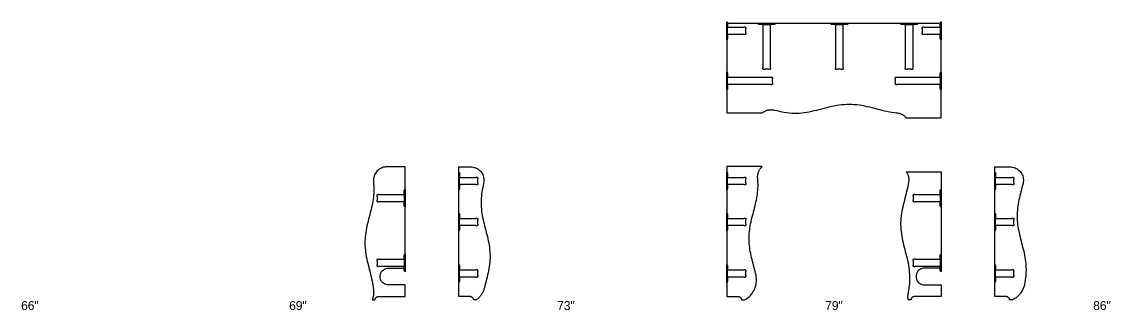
# Model space of a CAD drawing. Header units: inches. Extents: x 0 to 986, y -3 to 61.
# Drawn here: x 742.2 to 985.8, y -3 to 61.4 of the extents above; entities that cross this region are included whole.
import ezdxf
from ezdxf.enums import TextEntityAlignment as Align

# ---------------------------------------------------------------- set-up
doc = ezdxf.new("R2010")
doc.units = ezdxf.units.IN

msp = doc.modelspace()

# ---------------------------------------------------------------- linework, layer by layer
at = {"layer": 'BRACKET_CUT_LINE', "color": 4}
for p, q in [((900.2, 58.6), (900.2, 60.2)), ((908.15, 60.8), (909.75, 60.8)), ((924.4, 60.8), (926, 60.8)), ((940.02, 60.8), (941.62, 60.8)), ((947.8, 60.2), (947.8, 58.6)), ((900.2, 47.4), (900.2, 49)), ((947.8, 49), (947.8, 47.4)), ((840.2, 25.02), (840.2, 26.62)), ((900.2, 25.02), (900.2, 26.62)), ((960.2, 25.02), (960.2, 26.62)), ((827.8, 22.8), (827.8, 21.2)), ((947.8, 22.8), (947.8, 21.2)), ((840.2, 15.88), (840.2, 17.48)), ((900.2, 15.88), (900.2, 17.48)), ((960.2, 15.88), (960.2, 17.48)), ((827.8, 8.35), (827.8, 6.75)), ((947.8, 8.35), (947.8, 6.75)), ((840.2, 4.38), (840.2, 5.97)), ((900.2, 4.38), (900.2, 5.97)), ((960.2, 4.38), (960.2, 5.97))]:
    msp.add_line(p, q, dxfattribs=at)
at = {"layer": 'BRACKET_OUTLINE', "color": 6}
for points in [[(900, 61.4), (900.04, 61.36), (900.08, 61.32), (900.12, 61.27), (900.15, 61.22), (900.17, 61.17), (900.19, 61.11), (900.2, 61.06), (900.2, 61), (900.2, 60.2), (903.85, 60.2), (903.86, 60.22), (903.88, 60.23), (903.91, 60.24), (903.93, 60.25), (903.95, 60.26), (903.97, 60.27), (904, 60.27), (904.02, 60.27), (904.05, 60.27), (904.07, 60.27), (904.1, 60.26), (904.12, 60.25), (904.14, 60.24), (904.16, 60.23), (904.18, 60.22), (904.2, 60.2), (904.22, 60.18), (904.23, 60.16), (904.24, 60.14), (904.25, 60.12), (904.26, 60.1), (904.27, 60.07), (904.27, 60.05), (904.27, 60.02), (904.27, 60), (904.27, 59.97), (904.26, 59.95), (904.25, 59.93), (904.24, 59.91), (904.23, 59.88), (904.22, 59.86), (904.2, 59.85), (904.2, 58.95), (904.22, 58.94), (904.23, 58.92), (904.24, 58.89), (904.25, 58.87), (904.26, 58.85), (904.27, 58.83), (904.27, 58.8), (904.27, 58.78), (904.27, 58.75), (904.27, 58.73), (904.26, 58.7), (904.25, 58.68), (904.24, 58.66), (904.23, 58.64), (904.22, 58.62), (904.2, 58.6), (904.18, 58.58), (904.16, 58.57), (904.14, 58.56), (904.12, 58.55), (904.1, 58.54), (904.07, 58.53), (904.05, 58.53), (904.02, 58.53), (904, 58.53), (903.97, 58.53), (903.95, 58.54), (903.93, 58.55), (903.91, 58.56), (903.88, 58.57), (903.86, 58.58), (903.85, 58.6), (900.2, 58.6), (900.2, 57.8), (900.2, 57.74), (900.19, 57.69), (900.17, 57.63), (900.15, 57.58), (900.12, 57.53), (900.08, 57.48), (900.04, 57.44), (900, 57.4), (900, 61.4)], [(910.95, 61), (910.91, 60.96), (910.87, 60.92), (910.82, 60.88), (910.77, 60.85), (910.72, 60.83), (910.66, 60.81), (910.61, 60.8), (910.55, 60.8), (909.75, 60.8), (909.75, 51.15), (909.77, 51.14), (909.78, 51.12), (909.79, 51.09), (909.8, 51.07), (909.81, 51.05), (909.82, 51.03), (909.82, 51), (909.82, 50.98), (909.82, 50.95), (909.82, 50.93), (909.81, 50.9), (909.8, 50.88), (909.79, 50.86), (909.78, 50.84), (909.77, 50.82), (909.75, 50.8), (909.73, 50.78), (909.71, 50.77), (909.69, 50.76), (909.67, 50.75), (909.65, 50.74), (909.62, 50.73), (909.6, 50.73), (909.57, 50.73), (909.55, 50.73), (909.52, 50.73), (909.5, 50.74), (909.48, 50.75), (909.46, 50.76), (909.43, 50.77), (909.41, 50.78), (909.4, 50.8), (908.5, 50.8), (908.49, 50.78), (908.47, 50.77), (908.44, 50.76), (908.42, 50.75), (908.4, 50.74), (908.38, 50.73), (908.35, 50.73), (908.33, 50.73), (908.3, 50.73), (908.28, 50.73), (908.25, 50.74), (908.23, 50.75), (908.21, 50.76), (908.19, 50.77), (908.17, 50.78), (908.15, 50.8), (908.13, 50.82), (908.12, 50.84), (908.11, 50.86), (908.1, 50.88), (908.09, 50.9), (908.08, 50.93), (908.08, 50.95), (908.08, 50.98), (908.08, 51), (908.08, 51.03), (908.09, 51.05), (908.1, 51.07), (908.11, 51.09), (908.12, 51.12), (908.13, 51.14), (908.15, 51.15), (908.15, 60.8), (907.35, 60.8), (907.29, 60.8), (907.24, 60.81), (907.18, 60.83), (907.13, 60.85), (907.08, 60.88), (907.03, 60.92), (906.99, 60.96), (906.95, 61), (910.95, 61)], [(927.2, 61), (927.16, 60.96), (927.12, 60.92), (927.07, 60.88), (927.02, 60.85), (926.97, 60.83), (926.91, 60.81), (926.86, 60.8), (926.8, 60.8), (926, 60.8), (926, 51.15), (926.02, 51.14), (926.03, 51.12), (926.04, 51.09), (926.05, 51.07), (926.06, 51.05), (926.07, 51.03), (926.07, 51), (926.07, 50.98), (926.07, 50.95), (926.07, 50.93), (926.06, 50.9), (926.05, 50.88), (926.04, 50.86), (926.03, 50.84), (926.02, 50.82), (926, 50.8), (925.98, 50.78), (925.96, 50.77), (925.94, 50.76), (925.92, 50.75), (925.9, 50.74), (925.87, 50.73), (925.85, 50.73), (925.82, 50.73), (925.8, 50.73), (925.77, 50.73), (925.75, 50.74), (925.73, 50.75), (925.71, 50.76), (925.68, 50.77), (925.66, 50.78), (925.65, 50.8), (924.75, 50.8), (924.74, 50.78), (924.72, 50.77), (924.69, 50.76), (924.67, 50.75), (924.65, 50.74), (924.63, 50.73), (924.6, 50.73), (924.58, 50.73), (924.55, 50.73), (924.53, 50.73), (924.5, 50.74), (924.48, 50.75), (924.46, 50.76), (924.44, 50.77), (924.42, 50.78), (924.4, 50.8), (924.38, 50.82), (924.37, 50.84), (924.36, 50.86), (924.35, 50.88), (924.34, 50.9), (924.33, 50.93), (924.33, 50.95), (924.33, 50.98), (924.33, 51), (924.33, 51.03), (924.34, 51.05), (924.35, 51.07), (924.36, 51.09), (924.37, 51.12), (924.38, 51.14), (924.4, 51.15), (924.4, 60.8), (923.6, 60.8), (923.54, 60.8), (923.49, 60.81), (923.43, 60.83), (923.38, 60.85), (923.33, 60.88), (923.28, 60.92), (923.24, 60.96), (923.2, 61), (927.2, 61)], [(942.83, 61), (942.79, 60.96), (942.75, 60.92), (942.7, 60.88), (942.65, 60.85), (942.6, 60.83), (942.54, 60.81), (942.48, 60.8), (942.42, 60.8), (941.62, 60.8), (941.62, 51.15), (941.64, 51.14), (941.66, 51.12), (941.67, 51.09), (941.68, 51.07), (941.69, 51.05), (941.69, 51.03), (941.7, 51), (941.7, 50.98), (941.7, 50.95), (941.69, 50.93), (941.69, 50.9), (941.68, 50.88), (941.67, 50.86), (941.66, 50.84), (941.64, 50.82), (941.62, 50.8), (941.61, 50.78), (941.59, 50.77), (941.57, 50.76), (941.54, 50.75), (941.52, 50.74), (941.5, 50.73), (941.47, 50.73), (941.45, 50.73), (941.42, 50.73), (941.4, 50.73), (941.38, 50.74), (941.35, 50.75), (941.33, 50.76), (941.31, 50.77), (941.29, 50.78), (941.27, 50.8), (940.38, 50.8), (940.36, 50.78), (940.34, 50.77), (940.32, 50.76), (940.3, 50.75), (940.27, 50.74), (940.25, 50.73), (940.23, 50.73), (940.2, 50.73), (940.18, 50.73), (940.15, 50.73), (940.13, 50.74), (940.11, 50.75), (940.08, 50.76), (940.06, 50.77), (940.04, 50.78), (940.02, 50.8), (940.01, 50.82), (939.99, 50.84), (939.98, 50.86), (939.97, 50.88), (939.96, 50.9), (939.96, 50.93), (939.95, 50.95), (939.95, 50.98), (939.95, 51), (939.96, 51.03), (939.96, 51.05), (939.97, 51.07), (939.98, 51.09), (939.99, 51.12), (940.01, 51.14), (940.02, 51.15), (940.02, 60.8), (939.23, 60.8), (939.17, 60.8), (939.11, 60.81), (939.05, 60.83), (939, 60.85), (938.95, 60.88), (938.9, 60.92), (938.86, 60.96), (938.83, 61), (942.83, 61)], [(948, 57.4), (947.96, 57.44), (947.92, 57.48), (947.88, 57.53), (947.85, 57.58), (947.83, 57.63), (947.81, 57.69), (947.8, 57.74), (947.8, 57.8), (947.8, 58.6), (944.15, 58.6), (944.14, 58.58), (944.12, 58.57), (944.09, 58.56), (944.07, 58.55), (944.05, 58.54), (944.03, 58.53), (944, 58.53), (943.98, 58.53), (943.95, 58.53), (943.93, 58.53), (943.9, 58.54), (943.88, 58.55), (943.86, 58.56), (943.84, 58.57), (943.82, 58.58), (943.8, 58.6), (943.78, 58.62), (943.77, 58.64), (943.76, 58.66), (943.75, 58.68), (943.74, 58.7), (943.73, 58.73), (943.73, 58.75), (943.73, 58.78), (943.73, 58.8), (943.73, 58.83), (943.74, 58.85), (943.75, 58.87), (943.76, 58.89), (943.77, 58.92), (943.78, 58.94), (943.8, 58.95), (943.8, 59.85), (943.78, 59.86), (943.77, 59.88), (943.76, 59.91), (943.75, 59.93), (943.74, 59.95), (943.73, 59.97), (943.73, 60), (943.73, 60.02), (943.73, 60.05), (943.73, 60.07), (943.74, 60.1), (943.75, 60.12), (943.76, 60.14), (943.77, 60.16), (943.78, 60.18), (943.8, 60.2), (943.82, 60.22), (943.84, 60.23), (943.86, 60.24), (943.88, 60.25), (943.9, 60.26), (943.93, 60.27), (943.95, 60.27), (943.98, 60.27), (944, 60.27), (944.03, 60.27), (944.05, 60.26), (944.07, 60.25), (944.09, 60.24), (944.12, 60.23), (944.14, 60.22), (944.15, 60.2), (947.8, 60.2), (947.8, 61), (947.8, 61.06), (947.81, 61.11), (947.83, 61.17), (947.85, 61.22), (947.88, 61.27), (947.92, 61.32), (947.96, 61.36), (948, 61.4), (948, 57.4)], [(900, 50.2), (900.04, 50.16), (900.08, 50.12), (900.12, 50.07), (900.15, 50.02), (900.17, 49.97), (900.19, 49.91), (900.2, 49.86), (900.2, 49.8), (900.2, 49), (909.85, 49), (909.86, 49.02), (909.88, 49.03), (909.91, 49.04), (909.93, 49.05), (909.95, 49.06), (909.97, 49.07), (910, 49.07), (910.02, 49.07), (910.05, 49.07), (910.07, 49.07), (910.1, 49.06), (910.12, 49.05), (910.14, 49.04), (910.16, 49.03), (910.18, 49.02), (910.2, 49), (910.22, 48.98), (910.23, 48.96), (910.24, 48.94), (910.25, 48.92), (910.26, 48.9), (910.27, 48.87), (910.27, 48.85), (910.27, 48.82), (910.27, 48.8), (910.27, 48.77), (910.26, 48.75), (910.25, 48.73), (910.24, 48.71), (910.23, 48.68), (910.22, 48.66), (910.2, 48.65), (910.2, 47.75), (910.22, 47.74), (910.23, 47.72), (910.24, 47.69), (910.25, 47.67), (910.26, 47.65), (910.27, 47.63), (910.27, 47.6), (910.27, 47.58), (910.27, 47.55), (910.27, 47.53), (910.26, 47.5), (910.25, 47.48), (910.24, 47.46), (910.23, 47.44), (910.22, 47.42), (910.2, 47.4), (910.18, 47.38), (910.16, 47.37), (910.14, 47.36), (910.12, 47.35), (910.1, 47.34), (910.07, 47.33), (910.05, 47.33), (910.02, 47.33), (910, 47.33), (909.97, 47.33), (909.95, 47.34), (909.93, 47.35), (909.91, 47.36), (909.88, 47.37), (909.86, 47.38), (909.85, 47.4), (900.2, 47.4), (900.2, 46.6), (900.2, 46.54), (900.19, 46.49), (900.17, 46.43), (900.15, 46.38), (900.12, 46.33), (900.08, 46.28), (900.04, 46.24), (900, 46.2), (900, 50.2)], [(948, 46.2), (947.96, 46.24), (947.92, 46.28), (947.88, 46.33), (947.85, 46.38), (947.83, 46.43), (947.81, 46.49), (947.8, 46.54), (947.8, 46.6), (947.8, 47.4), (938.15, 47.4), (938.14, 47.38), (938.12, 47.37), (938.09, 47.36), (938.07, 47.35), (938.05, 47.34), (938.03, 47.33), (938, 47.33), (937.98, 47.33), (937.95, 47.33), (937.93, 47.33), (937.9, 47.34), (937.88, 47.35), (937.86, 47.36), (937.84, 47.37), (937.82, 47.38), (937.8, 47.4), (937.78, 47.42), (937.77, 47.44), (937.76, 47.46), (937.75, 47.48), (937.74, 47.5), (937.73, 47.53), (937.73, 47.55), (937.73, 47.58), (937.73, 47.6), (937.73, 47.63), (937.74, 47.65), (937.75, 47.67), (937.76, 47.69), (937.77, 47.72), (937.78, 47.74), (937.8, 47.75), (937.8, 48.65), (937.78, 48.66), (937.77, 48.68), (937.76, 48.71), (937.75, 48.73), (937.74, 48.75), (937.73, 48.77), (937.73, 48.8), (937.73, 48.82), (937.73, 48.85), (937.73, 48.87), (937.74, 48.9), (937.75, 48.92), (937.76, 48.94), (937.77, 48.96), (937.78, 48.98), (937.8, 49), (937.82, 49.02), (937.84, 49.03), (937.86, 49.04), (937.88, 49.05), (937.9, 49.06), (937.93, 49.07), (937.95, 49.07), (937.98, 49.07), (938, 49.07), (938.03, 49.07), (938.05, 49.06), (938.07, 49.05), (938.09, 49.04), (938.12, 49.03), (938.14, 49.02), (938.15, 49), (947.8, 49), (947.8, 49.8), (947.8, 49.86), (947.81, 49.91), (947.83, 49.97), (947.85, 50.02), (947.88, 50.07), (947.92, 50.12), (947.96, 50.16), (948, 50.2), (948, 46.2)], [(840, 27.82), (840.04, 27.79), (840.08, 27.75), (840.12, 27.7), (840.15, 27.65), (840.17, 27.6), (840.19, 27.54), (840.2, 27.48), (840.2, 27.43), (840.2, 26.62), (843.85, 26.62), (843.86, 26.64), (843.88, 26.66), (843.91, 26.67), (843.93, 26.68), (843.95, 26.69), (843.97, 26.69), (844, 26.7), (844.02, 26.7), (844.05, 26.7), (844.07, 26.69), (844.1, 26.69), (844.12, 26.68), (844.14, 26.67), (844.16, 26.66), (844.18, 26.64), (844.2, 26.62), (844.22, 26.61), (844.23, 26.59), (844.24, 26.57), (844.25, 26.54), (844.26, 26.52), (844.27, 26.5), (844.27, 26.47), (844.27, 26.45), (844.27, 26.42), (844.27, 26.4), (844.26, 26.38), (844.25, 26.35), (844.24, 26.33), (844.23, 26.31), (844.22, 26.29), (844.2, 26.27), (844.2, 25.38), (844.22, 25.36), (844.23, 25.34), (844.24, 25.32), (844.25, 25.3), (844.26, 25.27), (844.27, 25.25), (844.27, 25.23), (844.27, 25.2), (844.27, 25.18), (844.27, 25.15), (844.26, 25.13), (844.25, 25.11), (844.24, 25.08), (844.23, 25.06), (844.22, 25.04), (844.2, 25.02), (844.18, 25.01), (844.16, 24.99), (844.14, 24.98), (844.12, 24.97), (844.1, 24.96), (844.07, 24.96), (844.05, 24.95), (844.02, 24.95), (844, 24.95), (843.97, 24.96), (843.95, 24.96), (843.93, 24.97), (843.91, 24.98), (843.88, 24.99), (843.86, 25.01), (843.85, 25.02), (840.2, 25.02), (840.2, 24.22), (840.2, 24.17), (840.19, 24.11), (840.17, 24.05), (840.15, 24), (840.12, 23.95), (840.08, 23.9), (840.04, 23.86), (840, 23.82), (840, 27.82)], [(900, 27.82), (900.04, 27.79), (900.08, 27.75), (900.12, 27.7), (900.15, 27.65), (900.17, 27.6), (900.19, 27.54), (900.2, 27.48), (900.2, 27.43), (900.2, 26.62), (903.85, 26.62), (903.86, 26.64), (903.88, 26.66), (903.91, 26.67), (903.93, 26.68), (903.95, 26.69), (903.97, 26.69), (904, 26.7), (904.02, 26.7), (904.05, 26.7), (904.07, 26.69), (904.1, 26.69), (904.12, 26.68), (904.14, 26.67), (904.16, 26.66), (904.18, 26.64), (904.2, 26.62), (904.22, 26.61), (904.23, 26.59), (904.24, 26.57), (904.25, 26.54), (904.26, 26.52), (904.27, 26.5), (904.27, 26.47), (904.27, 26.45), (904.27, 26.42), (904.27, 26.4), (904.26, 26.38), (904.25, 26.35), (904.24, 26.33), (904.23, 26.31), (904.22, 26.29), (904.2, 26.27), (904.2, 25.38), (904.22, 25.36), (904.23, 25.34), (904.24, 25.32), (904.25, 25.3), (904.26, 25.27), (904.27, 25.25), (904.27, 25.23), (904.27, 25.2), (904.27, 25.18), (904.27, 25.15), (904.26, 25.13), (904.25, 25.11), (904.24, 25.08), (904.23, 25.06), (904.22, 25.04), (904.2, 25.02), (904.18, 25.01), (904.16, 24.99), (904.14, 24.98), (904.12, 24.97), (904.1, 24.96), (904.07, 24.96), (904.05, 24.95), (904.02, 24.95), (904, 24.95), (903.97, 24.96), (903.95, 24.96), (903.93, 24.97), (903.91, 24.98), (903.88, 24.99), (903.86, 25.01), (903.85, 25.02), (900.2, 25.02), (900.2, 24.22), (900.2, 24.17), (900.19, 24.11), (900.17, 24.05), (900.15, 24), (900.12, 23.95), (900.08, 23.9), (900.04, 23.86), (900, 23.82), (900, 27.82)], [(960, 27.82), (960.04, 27.79), (960.08, 27.75), (960.12, 27.7), (960.15, 27.65), (960.17, 27.6), (960.19, 27.54), (960.2, 27.48), (960.2, 27.43), (960.2, 26.62), (963.85, 26.62), (963.86, 26.64), (963.88, 26.66), (963.91, 26.67), (963.93, 26.68), (963.95, 26.69), (963.97, 26.69), (964, 26.7), (964.02, 26.7), (964.05, 26.7), (964.07, 26.69), (964.1, 26.69), (964.12, 26.68), (964.14, 26.67), (964.16, 26.66), (964.18, 26.64), (964.2, 26.62), (964.22, 26.61), (964.23, 26.59), (964.24, 26.57), (964.25, 26.54), (964.26, 26.52), (964.27, 26.5), (964.27, 26.47), (964.27, 26.45), (964.27, 26.42), (964.27, 26.4), (964.26, 26.38), (964.25, 26.35), (964.24, 26.33), (964.23, 26.31), (964.22, 26.29), (964.2, 26.27), (964.2, 25.38), (964.22, 25.36), (964.23, 25.34), (964.24, 25.32), (964.25, 25.3), (964.26, 25.27), (964.27, 25.25), (964.27, 25.23), (964.27, 25.2), (964.27, 25.18), (964.27, 25.15), (964.26, 25.13), (964.25, 25.11), (964.24, 25.08), (964.23, 25.06), (964.22, 25.04), (964.2, 25.02), (964.18, 25.01), (964.16, 24.99), (964.14, 24.98), (964.12, 24.97), (964.1, 24.96), (964.07, 24.96), (964.05, 24.95), (964.02, 24.95), (964, 24.95), (963.97, 24.96), (963.95, 24.96), (963.93, 24.97), (963.91, 24.98), (963.88, 24.99), (963.86, 25.01), (963.85, 25.02), (960.2, 25.02), (960.2, 24.22), (960.2, 24.17), (960.19, 24.11), (960.17, 24.05), (960.15, 24), (960.12, 23.95), (960.08, 23.9), (960.04, 23.86), (960, 23.82), (960, 27.82)], [(828, 20), (827.96, 20.04), (827.92, 20.08), (827.88, 20.13), (827.85, 20.18), (827.83, 20.23), (827.81, 20.29), (827.8, 20.34), (827.8, 20.4), (827.8, 21.2), (822.15, 21.2), (822.14, 21.18), (822.12, 21.17), (822.09, 21.16), (822.07, 21.15), (822.05, 21.14), (822.03, 21.13), (822, 21.13), (821.98, 21.13), (821.95, 21.13), (821.93, 21.13), (821.9, 21.14), (821.88, 21.15), (821.86, 21.16), (821.84, 21.17), (821.82, 21.18), (821.8, 21.2), (821.78, 21.22), (821.77, 21.24), (821.76, 21.26), (821.75, 21.28), (821.74, 21.3), (821.73, 21.33), (821.73, 21.35), (821.73, 21.38), (821.73, 21.4), (821.73, 21.43), (821.74, 21.45), (821.75, 21.47), (821.76, 21.49), (821.77, 21.52), (821.78, 21.54), (821.8, 21.55), (821.8, 22.45), (821.78, 22.46), (821.77, 22.48), (821.76, 22.51), (821.75, 22.53), (821.74, 22.55), (821.73, 22.57), (821.73, 22.6), (821.73, 22.62), (821.73, 22.65), (821.73, 22.67), (821.74, 22.7), (821.75, 22.72), (821.76, 22.74), (821.77, 22.76), (821.78, 22.78), (821.8, 22.8), (821.82, 22.82), (821.84, 22.83), (821.86, 22.84), (821.88, 22.85), (821.9, 22.86), (821.93, 22.87), (821.95, 22.87), (821.98, 22.87), (822, 22.87), (822.03, 22.87), (822.05, 22.86), (822.07, 22.85), (822.09, 22.84), (822.12, 22.83), (822.14, 22.82), (822.15, 22.8), (827.8, 22.8), (827.8, 23.6), (827.8, 23.66), (827.81, 23.71), (827.83, 23.77), (827.85, 23.82), (827.88, 23.87), (827.92, 23.92), (827.96, 23.96), (828, 24), (828, 20)], [(948, 20), (947.96, 20.04), (947.92, 20.08), (947.88, 20.13), (947.85, 20.18), (947.83, 20.23), (947.81, 20.29), (947.8, 20.34), (947.8, 20.4), (947.8, 21.2), (942.15, 21.2), (942.14, 21.18), (942.12, 21.17), (942.09, 21.16), (942.07, 21.15), (942.05, 21.14), (942.03, 21.13), (942, 21.13), (941.98, 21.13), (941.95, 21.13), (941.93, 21.13), (941.9, 21.14), (941.88, 21.15), (941.86, 21.16), (941.84, 21.17), (941.82, 21.18), (941.8, 21.2), (941.78, 21.22), (941.77, 21.24), (941.76, 21.26), (941.75, 21.28), (941.74, 21.3), (941.73, 21.33), (941.73, 21.35), (941.73, 21.38), (941.73, 21.4), (941.73, 21.43), (941.74, 21.45), (941.75, 21.47), (941.76, 21.49), (941.77, 21.52), (941.78, 21.54), (941.8, 21.55), (941.8, 22.45), (941.78, 22.46), (941.77, 22.48), (941.76, 22.51), (941.75, 22.53), (941.74, 22.55), (941.73, 22.57), (941.73, 22.6), (941.73, 22.62), (941.73, 22.65), (941.73, 22.67), (941.74, 22.7), (941.75, 22.72), (941.76, 22.74), (941.77, 22.76), (941.78, 22.78), (941.8, 22.8), (941.82, 22.82), (941.84, 22.83), (941.86, 22.84), (941.88, 22.85), (941.9, 22.86), (941.93, 22.87), (941.95, 22.87), (941.98, 22.87), (942, 22.87), (942.03, 22.87), (942.05, 22.86), (942.07, 22.85), (942.09, 22.84), (942.12, 22.83), (942.14, 22.82), (942.15, 22.8), (947.8, 22.8), (947.8, 23.6), (947.8, 23.66), (947.81, 23.71), (947.83, 23.77), (947.85, 23.82), (947.88, 23.87), (947.92, 23.92), (947.96, 23.96), (948, 24), (948, 20)], [(840, 18.68), (840.04, 18.64), (840.08, 18.6), (840.12, 18.55), (840.15, 18.5), (840.17, 18.45), (840.19, 18.39), (840.2, 18.33), (840.2, 18.28), (840.2, 17.48), (843.85, 17.48), (843.86, 17.49), (843.88, 17.51), (843.91, 17.52), (843.93, 17.53), (843.95, 17.54), (843.97, 17.54), (844, 17.55), (844.02, 17.55), (844.05, 17.55), (844.07, 17.54), (844.1, 17.54), (844.12, 17.53), (844.14, 17.52), (844.16, 17.51), (844.18, 17.49), (844.2, 17.48), (844.22, 17.46), (844.23, 17.44), (844.24, 17.42), (844.25, 17.39), (844.26, 17.37), (844.27, 17.35), (844.27, 17.32), (844.27, 17.3), (844.27, 17.27), (844.27, 17.25), (844.26, 17.23), (844.25, 17.2), (844.24, 17.18), (844.23, 17.16), (844.22, 17.14), (844.2, 17.12), (844.2, 16.23), (844.22, 16.21), (844.23, 16.19), (844.24, 16.17), (844.25, 16.15), (844.26, 16.12), (844.27, 16.1), (844.27, 16.08), (844.27, 16.05), (844.27, 16.03), (844.27, 16), (844.26, 15.98), (844.25, 15.96), (844.24, 15.93), (844.23, 15.91), (844.22, 15.89), (844.2, 15.88), (844.18, 15.86), (844.16, 15.84), (844.14, 15.83), (844.12, 15.82), (844.1, 15.81), (844.07, 15.81), (844.05, 15.8), (844.02, 15.8), (844, 15.8), (843.97, 15.81), (843.95, 15.81), (843.93, 15.82), (843.91, 15.83), (843.88, 15.84), (843.86, 15.86), (843.85, 15.88), (840.2, 15.88), (840.2, 15.08), (840.2, 15.02), (840.19, 14.96), (840.17, 14.9), (840.15, 14.85), (840.12, 14.8), (840.08, 14.75), (840.04, 14.71), (840, 14.68), (840, 18.68)], [(900, 18.68), (900.04, 18.64), (900.08, 18.6), (900.12, 18.55), (900.15, 18.5), (900.17, 18.45), (900.19, 18.39), (900.2, 18.33), (900.2, 18.28), (900.2, 17.48), (903.85, 17.48), (903.86, 17.49), (903.88, 17.51), (903.91, 17.52), (903.93, 17.53), (903.95, 17.54), (903.97, 17.54), (904, 17.55), (904.02, 17.55), (904.05, 17.55), (904.07, 17.54), (904.1, 17.54), (904.12, 17.53), (904.14, 17.52), (904.16, 17.51), (904.18, 17.49), (904.2, 17.48), (904.22, 17.46), (904.23, 17.44), (904.24, 17.42), (904.25, 17.39), (904.26, 17.37), (904.27, 17.35), (904.27, 17.32), (904.27, 17.3), (904.27, 17.27), (904.27, 17.25), (904.26, 17.23), (904.25, 17.2), (904.24, 17.18), (904.23, 17.16), (904.22, 17.14), (904.2, 17.12), (904.2, 16.23), (904.22, 16.21), (904.23, 16.19), (904.24, 16.17), (904.25, 16.15), (904.26, 16.12), (904.27, 16.1), (904.27, 16.08), (904.27, 16.05), (904.27, 16.03), (904.27, 16), (904.26, 15.98), (904.25, 15.96), (904.24, 15.93), (904.23, 15.91), (904.22, 15.89), (904.2, 15.88), (904.18, 15.86), (904.16, 15.84), (904.14, 15.83), (904.12, 15.82), (904.1, 15.81), (904.07, 15.81), (904.05, 15.8), (904.02, 15.8), (904, 15.8), (903.97, 15.81), (903.95, 15.81), (903.93, 15.82), (903.91, 15.83), (903.88, 15.84), (903.86, 15.86), (903.85, 15.88), (900.2, 15.88), (900.2, 15.08), (900.2, 15.02), (900.19, 14.96), (900.17, 14.9), (900.15, 14.85), (900.12, 14.8), (900.08, 14.75), (900.04, 14.71), (900, 14.68), (900, 18.68)], [(960, 18.68), (960.04, 18.64), (960.08, 18.6), (960.12, 18.55), (960.15, 18.5), (960.17, 18.45), (960.19, 18.39), (960.2, 18.33), (960.2, 18.28), (960.2, 17.48), (963.85, 17.48), (963.86, 17.49), (963.88, 17.51), (963.91, 17.52), (963.93, 17.53), (963.95, 17.54), (963.97, 17.54), (964, 17.55), (964.02, 17.55), (964.05, 17.55), (964.07, 17.54), (964.1, 17.54), (964.12, 17.53), (964.14, 17.52), (964.16, 17.51), (964.18, 17.49), (964.2, 17.48), (964.22, 17.46), (964.23, 17.44), (964.24, 17.42), (964.25, 17.39), (964.26, 17.37), (964.27, 17.35), (964.27, 17.32), (964.27, 17.3), (964.27, 17.27), (964.27, 17.25), (964.26, 17.23), (964.25, 17.2), (964.24, 17.18), (964.23, 17.16), (964.22, 17.14), (964.2, 17.12), (964.2, 16.23), (964.22, 16.21), (964.23, 16.19), (964.24, 16.17), (964.25, 16.15), (964.26, 16.12), (964.27, 16.1), (964.27, 16.08), (964.27, 16.05), (964.27, 16.03), (964.27, 16), (964.26, 15.98), (964.25, 15.96), (964.24, 15.93), (964.23, 15.91), (964.22, 15.89), (964.2, 15.88), (964.18, 15.86), (964.16, 15.84), (964.14, 15.83), (964.12, 15.82), (964.1, 15.81), (964.07, 15.81), (964.05, 15.8), (964.02, 15.8), (964, 15.8), (963.97, 15.81), (963.95, 15.81), (963.93, 15.82), (963.91, 15.83), (963.88, 15.84), (963.86, 15.86), (963.85, 15.88), (960.2, 15.88), (960.2, 15.08), (960.2, 15.02), (960.19, 14.96), (960.17, 14.9), (960.15, 14.85), (960.12, 14.8), (960.08, 14.75), (960.04, 14.71), (960, 14.68), (960, 18.68)], [(828, 5.55), (827.96, 5.59), (827.92, 5.63), (827.88, 5.68), (827.85, 5.73), (827.83, 5.78), (827.81, 5.84), (827.8, 5.89), (827.8, 5.95), (827.8, 6.75), (822.15, 6.75), (822.14, 6.73), (822.12, 6.72), (822.09, 6.71), (822.07, 6.7), (822.05, 6.69), (822.03, 6.68), (822, 6.68), (821.98, 6.68), (821.95, 6.68), (821.93, 6.68), (821.9, 6.69), (821.88, 6.7), (821.86, 6.71), (821.84, 6.72), (821.82, 6.73), (821.8, 6.75), (821.78, 6.77), (821.77, 6.79), (821.76, 6.81), (821.75, 6.83), (821.74, 6.85), (821.73, 6.88), (821.73, 6.9), (821.73, 6.93), (821.73, 6.95), (821.73, 6.98), (821.74, 7), (821.75, 7.02), (821.76, 7.04), (821.77, 7.07), (821.78, 7.09), (821.8, 7.1), (821.8, 8), (821.78, 8.01), (821.77, 8.03), (821.76, 8.06), (821.75, 8.08), (821.74, 8.1), (821.73, 8.12), (821.73, 8.15), (821.73, 8.17), (821.73, 8.2), (821.73, 8.22), (821.74, 8.25), (821.75, 8.27), (821.76, 8.29), (821.77, 8.31), (821.78, 8.33), (821.8, 8.35), (821.82, 8.37), (821.84, 8.38), (821.86, 8.39), (821.88, 8.4), (821.9, 8.41), (821.93, 8.42), (821.95, 8.42), (821.98, 8.42), (822, 8.42), (822.03, 8.42), (822.05, 8.41), (822.07, 8.4), (822.09, 8.39), (822.12, 8.38), (822.14, 8.37), (822.15, 8.35), (827.8, 8.35), (827.8, 9.15), (827.8, 9.21), (827.81, 9.26), (827.83, 9.32), (827.85, 9.37), (827.88, 9.42), (827.92, 9.47), (827.96, 9.51), (828, 9.55), (828, 5.55)], [(948, 5.55), (947.96, 5.59), (947.92, 5.63), (947.88, 5.68), (947.85, 5.73), (947.83, 5.78), (947.81, 5.84), (947.8, 5.89), (947.8, 5.95), (947.8, 6.75), (942.15, 6.75), (942.14, 6.73), (942.12, 6.72), (942.09, 6.71), (942.07, 6.7), (942.05, 6.69), (942.03, 6.68), (942, 6.68), (941.98, 6.68), (941.95, 6.68), (941.93, 6.68), (941.9, 6.69), (941.88, 6.7), (941.86, 6.71), (941.84, 6.72), (941.82, 6.73), (941.8, 6.75), (941.78, 6.77), (941.77, 6.79), (941.76, 6.81), (941.75, 6.83), (941.74, 6.85), (941.73, 6.88), (941.73, 6.9), (941.73, 6.93), (941.73, 6.95), (941.73, 6.98), (941.74, 7), (941.75, 7.02), (941.76, 7.04), (941.77, 7.07), (941.78, 7.09), (941.8, 7.1), (941.8, 8), (941.78, 8.01), (941.77, 8.03), (941.76, 8.06), (941.75, 8.08), (941.74, 8.1), (941.73, 8.12), (941.73, 8.15), (941.73, 8.17), (941.73, 8.2), (941.73, 8.22), (941.74, 8.25), (941.75, 8.27), (941.76, 8.29), (941.77, 8.31), (941.78, 8.33), (941.8, 8.35), (941.82, 8.37), (941.84, 8.38), (941.86, 8.39), (941.88, 8.4), (941.9, 8.41), (941.93, 8.42), (941.95, 8.42), (941.98, 8.42), (942, 8.42), (942.03, 8.42), (942.05, 8.41), (942.07, 8.4), (942.09, 8.39), (942.12, 8.38), (942.14, 8.37), (942.15, 8.35), (947.8, 8.35), (947.8, 9.15), (947.8, 9.21), (947.81, 9.26), (947.83, 9.32), (947.85, 9.37), (947.88, 9.42), (947.92, 9.47), (947.96, 9.51), (948, 9.55), (948, 5.55)], [(840, 7.17), (840.04, 7.14), (840.08, 7.1), (840.12, 7.05), (840.15, 7), (840.17, 6.95), (840.19, 6.89), (840.2, 6.83), (840.2, 6.78), (840.2, 5.97), (843.85, 5.97), (843.86, 5.99), (843.88, 6.01), (843.91, 6.02), (843.93, 6.03), (843.95, 6.04), (843.97, 6.04), (844, 6.05), (844.02, 6.05), (844.05, 6.05), (844.07, 6.04), (844.1, 6.04), (844.12, 6.03), (844.14, 6.02), (844.16, 6.01), (844.18, 5.99), (844.2, 5.97), (844.22, 5.96), (844.23, 5.94), (844.24, 5.92), (844.25, 5.89), (844.26, 5.87), (844.27, 5.85), (844.27, 5.82), (844.27, 5.8), (844.27, 5.77), (844.27, 5.75), (844.26, 5.73), (844.25, 5.7), (844.24, 5.68), (844.23, 5.66), (844.22, 5.64), (844.2, 5.62), (844.2, 4.73), (844.22, 4.71), (844.23, 4.69), (844.24, 4.67), (844.25, 4.65), (844.26, 4.62), (844.27, 4.6), (844.27, 4.58), (844.27, 4.55), (844.27, 4.53), (844.27, 4.5), (844.26, 4.48), (844.25, 4.46), (844.24, 4.43), (844.23, 4.41), (844.22, 4.39), (844.2, 4.38), (844.18, 4.36), (844.16, 4.34), (844.14, 4.33), (844.12, 4.32), (844.1, 4.31), (844.07, 4.31), (844.05, 4.3), (844.02, 4.3), (844, 4.3), (843.97, 4.31), (843.95, 4.31), (843.93, 4.32), (843.91, 4.33), (843.88, 4.34), (843.86, 4.36), (843.85, 4.38), (840.2, 4.38), (840.2, 3.57), (840.2, 3.52), (840.19, 3.46), (840.17, 3.4), (840.15, 3.35), (840.12, 3.3), (840.08, 3.25), (840.04, 3.21), (840, 3.17), (840, 7.17)], [(900, 7.17), (900.04, 7.14), (900.08, 7.1), (900.12, 7.05), (900.15, 7), (900.17, 6.95), (900.19, 6.89), (900.2, 6.83), (900.2, 6.78), (900.2, 5.97), (903.85, 5.97), (903.86, 5.99), (903.88, 6.01), (903.91, 6.02), (903.93, 6.03), (903.95, 6.04), (903.97, 6.04), (904, 6.05), (904.02, 6.05), (904.05, 6.05), (904.07, 6.04), (904.1, 6.04), (904.12, 6.03), (904.14, 6.02), (904.16, 6.01), (904.18, 5.99), (904.2, 5.97), (904.22, 5.96), (904.23, 5.94), (904.24, 5.92), (904.25, 5.89), (904.26, 5.87), (904.27, 5.85), (904.27, 5.82), (904.27, 5.8), (904.27, 5.77), (904.27, 5.75), (904.26, 5.73), (904.25, 5.7), (904.24, 5.68), (904.23, 5.66), (904.22, 5.64), (904.2, 5.62), (904.2, 4.73), (904.22, 4.71), (904.23, 4.69), (904.24, 4.67), (904.25, 4.65), (904.26, 4.62), (904.27, 4.6), (904.27, 4.58), (904.27, 4.55), (904.27, 4.53), (904.27, 4.5), (904.26, 4.48), (904.25, 4.46), (904.24, 4.43), (904.23, 4.41), (904.22, 4.39), (904.2, 4.38), (904.18, 4.36), (904.16, 4.34), (904.14, 4.33), (904.12, 4.32), (904.1, 4.31), (904.07, 4.31), (904.05, 4.3), (904.02, 4.3), (904, 4.3), (903.97, 4.31), (903.95, 4.31), (903.93, 4.32), (903.91, 4.33), (903.88, 4.34), (903.86, 4.36), (903.85, 4.38), (900.2, 4.38), (900.2, 3.57), (900.2, 3.52), (900.19, 3.46), (900.17, 3.4), (900.15, 3.35), (900.12, 3.3), (900.08, 3.25), (900.04, 3.21), (900, 3.17), (900, 7.17)], [(960, 7.17), (960.04, 7.14), (960.08, 7.1), (960.12, 7.05), (960.15, 7), (960.17, 6.95), (960.19, 6.89), (960.2, 6.83), (960.2, 6.78), (960.2, 5.97), (963.85, 5.97), (963.86, 5.99), (963.88, 6.01), (963.91, 6.02), (963.93, 6.03), (963.95, 6.04), (963.97, 6.04), (964, 6.05), (964.02, 6.05), (964.05, 6.05), (964.07, 6.04), (964.1, 6.04), (964.12, 6.03), (964.14, 6.02), (964.16, 6.01), (964.18, 5.99), (964.2, 5.97), (964.22, 5.96), (964.23, 5.94), (964.24, 5.92), (964.25, 5.89), (964.26, 5.87), (964.27, 5.85), (964.27, 5.82), (964.27, 5.8), (964.27, 5.77), (964.27, 5.75), (964.26, 5.73), (964.25, 5.7), (964.24, 5.68), (964.23, 5.66), (964.22, 5.64), (964.2, 5.62), (964.2, 4.73), (964.22, 4.71), (964.23, 4.69), (964.24, 4.67), (964.25, 4.65), (964.26, 4.62), (964.27, 4.6), (964.27, 4.58), (964.27, 4.55), (964.27, 4.53), (964.27, 4.5), (964.26, 4.48), (964.25, 4.46), (964.24, 4.43), (964.23, 4.41), (964.22, 4.39), (964.2, 4.38), (964.18, 4.36), (964.16, 4.34), (964.14, 4.33), (964.12, 4.32), (964.1, 4.31), (964.07, 4.31), (964.05, 4.3), (964.02, 4.3), (964, 4.3), (963.97, 4.31), (963.95, 4.31), (963.93, 4.32), (963.91, 4.33), (963.88, 4.34), (963.86, 4.36), (963.85, 4.38), (960.2, 4.38), (960.2, 3.57), (960.2, 3.52), (960.19, 3.46), (960.17, 3.4), (960.15, 3.35), (960.12, 3.3), (960.08, 3.25), (960.04, 3.21), (960, 3.17), (960, 7.17)]]:
    msp.add_lwpolyline(points, close=True, dxfattribs=at)
at = {"layer": 'SHELF_BACK', "color": 3}
msp.add_lwpolyline([(948, 61), (900, 61), (900, 41.04), (907.95, 41.04), (907.95, 41.04), (908.06, 41.13), (908.18, 41.22), (908.31, 41.31), (908.44, 41.38), (908.57, 41.46), (908.71, 41.52), (908.85, 41.58), (908.99, 41.63), (909.14, 41.67), (909.28, 41.7), (909.43, 41.73), (909.58, 41.75), (909.73, 41.76), (909.88, 41.77), (910.04, 41.77), (910.19, 41.76), (910.34, 41.74), (910.48, 41.71), (910.63, 41.68), (910.63, 41.68), (911.19, 41.55), (911.75, 41.42), (912.31, 41.31), (912.87, 41.21), (913.43, 41.13), (913.99, 41.07), (914.55, 41.02), (915.11, 41), (915.67, 41), (916.23, 41.02), (916.79, 41.07), (917.35, 41.13), (917.91, 41.21), (918.47, 41.31), (919.03, 41.42), (919.59, 41.55), (920.15, 41.68), (920.71, 41.82), (921.27, 41.97), (921.83, 42.12), (922.39, 42.26), (922.95, 42.4), (923.52, 42.53), (924.08, 42.65), (924.64, 42.75), (925.2, 42.84), (925.76, 42.91), (926.32, 42.96), (926.88, 42.99), (927.44, 43), (928, 42.99), (928.56, 42.95), (929.12, 42.9), (929.68, 42.83), (930.24, 42.74), (930.8, 42.63), (931.36, 42.51), (931.92, 42.38), (932.48, 42.24), (933.04, 42.09), (933.6, 41.95), (934.16, 41.8), (934.72, 41.66), (935.28, 41.53), (935.84, 41.4), (936.4, 41.29), (936.96, 41.2), (937.52, 41.12), (938.08, 41.06), (938.08, 41.06), (938.21, 41.04), (938.34, 41.02), (938.46, 41), (938.59, 40.97), (938.71, 40.93), (938.84, 40.89), (938.96, 40.84), (939.08, 40.79), (939.19, 40.73), (939.31, 40.67), (939.42, 40.6), (939.53, 40.53), (939.63, 40.46), (939.74, 40.37), (939.83, 40.29), (939.93, 40.2), (940.02, 40.11), (940.1, 40.01), (940.19, 39.91), (948, 39.91), (948, 61)], close=True, dxfattribs=at)
at = {"layer": 'SHELF_LEFT', "color": 5}
for points in [[(828, 0), (828, 2.62), (824.25, 2.62), (823.96, 2.65), (823.67, 2.72), (823.4, 2.83), (823.15, 2.98), (822.92, 3.17), (822.73, 3.4), (822.58, 3.65), (822.47, 3.92), (822.4, 4.21), (822.38, 4.5), (822.4, 4.79), (822.47, 5.08), (822.58, 5.35), (822.73, 5.6), (822.92, 5.83), (823.15, 6.02), (823.4, 6.17), (823.67, 6.28), (823.96, 6.35), (824.25, 6.38), (828, 6.38), (828, 29), (823.89, 29), (823.89, 29), (823.62, 28.99), (823.36, 28.95), (823.1, 28.89), (822.85, 28.81), (822.6, 28.71), (822.37, 28.59), (822.15, 28.44), (821.94, 28.28), (821.74, 28.1), (821.57, 27.9), (821.41, 27.69), (821.27, 27.46), (821.15, 27.22), (821.05, 26.98), (820.98, 26.72), (820.92, 26.46), (820.89, 26.2), (820.89, 25.93), (820.91, 25.67), (820.91, 25.67), (820.95, 25.18), (820.98, 24.68), (821, 24.19), (821, 23.7), (820.98, 23.21), (820.94, 22.71), (820.89, 22.22), (820.83, 21.73), (820.75, 21.23), (820.66, 20.74), (820.56, 20.25), (820.44, 19.76), (820.32, 19.26), (820.2, 18.77), (820.07, 18.28), (819.94, 17.78), (819.82, 17.29), (819.69, 16.8), (819.57, 16.31), (819.46, 15.81), (819.35, 15.32), (819.26, 14.83), (819.18, 14.33), (819.11, 13.84), (819.06, 13.35), (819.03, 12.86), (819, 12.36), (819, 11.87), (819.01, 11.38), (819.04, 10.88), (819.09, 10.39), (819.15, 9.9), (819.22, 9.41), (819.31, 8.91), (819.41, 8.42), (819.52, 7.93), (819.63, 7.44), (819.76, 6.94), (819.88, 6.45), (820.01, 5.96), (820.14, 5.46), (820.27, 4.97), (820.39, 4.48), (820.5, 3.99), (820.61, 3.49), (820.71, 3), (820.79, 2.51), (820.86, 2.01), (820.92, 1.52), (820.92, 1.52), (820.93, 1.4), (820.94, 1.28), (820.95, 1.16), (820.95, 1.04), (820.95, 0.91), (820.94, 0.79), (820.94, 0.67), (820.93, 0.55), (820.91, 0.43), (820.9, 0.31), (820.88, 0.19), (820.86, 0.07), (820.83, -0.05), (820.8, -0.17), (820.77, -0.29), (820.74, -0.4), (820.71, -0.52), (820.67, -0.64), (820.62, -0.75), (821.25, -0.75), (821.25, -0.75), (821.25, -0.67), (821.27, -0.58), (821.29, -0.5), (821.32, -0.42), (821.36, -0.35), (821.41, -0.28), (821.47, -0.22), (821.53, -0.16), (821.6, -0.11), (821.67, -0.07), (821.75, -0.04), (821.83, -0.02), (821.92, 0), (822, 0), (828, 0)], [(948, 0), (942, 0), (942, 0), (941.92, 0), (941.83, -0.02), (941.75, -0.04), (941.67, -0.07), (941.6, -0.11), (941.53, -0.16), (941.47, -0.22), (941.41, -0.28), (941.36, -0.35), (941.32, -0.42), (941.29, -0.5), (941.27, -0.58), (941.25, -0.67), (941.25, -0.75), (940.62, -0.75), (940.62, -0.75), (940.61, -0.66), (940.6, -0.57), (940.59, -0.48), (940.58, -0.39), (940.58, -0.3), (940.57, -0.21), (940.57, -0.12), (940.57, -0.03), (940.57, 0.06), (940.57, 0.15), (940.57, 0.24), (940.58, 0.33), (940.59, 0.42), (940.6, 0.51), (940.61, 0.6), (940.62, 0.69), (940.63, 0.78), (940.65, 0.87), (940.66, 0.96), (940.66, 0.96), (940.75, 1.46), (940.83, 1.97), (940.9, 2.47), (940.95, 2.97), (940.98, 3.47), (941, 3.98), (941, 4.48), (940.98, 4.98), (940.94, 5.48), (940.89, 5.99), (940.83, 6.49), (940.74, 6.99), (940.65, 7.49), (940.55, 8), (940.43, 8.5), (940.31, 9), (940.18, 9.5), (940.05, 10.01), (939.92, 10.51), (939.79, 11.01), (939.66, 11.51), (939.54, 12.01), (939.43, 12.52), (939.33, 13.02), (939.24, 13.52), (939.16, 14.02), (939.09, 14.53), (939.05, 15.03), (939.02, 15.53), (939, 16.03), (939, 16.54), (939.02, 17.04), (939.06, 17.54), (939.11, 18.04), (939.18, 18.55), (939.27, 19.05), (939.36, 19.55), (939.47, 20.05), (939.58, 20.56), (939.71, 21.06), (939.83, 21.56), (939.96, 22.06), (940.1, 22.57), (940.23, 23.07), (940.35, 23.57), (940.47, 24.07), (940.58, 24.57), (940.68, 25.08), (940.77, 25.58), (940.77, 25.58), (940.79, 25.71), (940.81, 25.84), (940.81, 25.97), (940.81, 26.1), (940.81, 26.23), (940.8, 26.36), (940.79, 26.49), (940.76, 26.61), (940.74, 26.74), (940.71, 26.87), (940.67, 26.99), (940.63, 27.12), (940.58, 27.24), (940.53, 27.35), (940.47, 27.47), (940.4, 27.58), (940.34, 27.7), (940.26, 27.8), (940.19, 27.91), (948, 27.91), (948, 6.38), (944.25, 6.38), (943.96, 6.35), (943.67, 6.28), (943.4, 6.17), (943.15, 6.02), (942.92, 5.83), (942.73, 5.6), (942.58, 5.35), (942.47, 5.08), (942.4, 4.79), (942.38, 4.5), (942.4, 4.21), (942.47, 3.92), (942.58, 3.65), (942.73, 3.4), (942.92, 3.17), (943.15, 2.98), (943.4, 2.83), (943.67, 2.72), (943.96, 2.65), (944.25, 2.62), (948, 2.62), (948, 0)]]:
    msp.add_lwpolyline(points, close=True, dxfattribs=at)
at = {"layer": 'SHELF_RIGHT', "color": 1}
for points in [[(840, 0), (840, 29), (842.65, 29), (842.65, 29), (842.94, 28.99), (843.22, 28.95), (843.49, 28.88), (843.76, 28.79), (844.02, 28.67), (844.27, 28.53), (844.5, 28.36), (844.72, 28.18), (844.91, 27.97), (845.09, 27.75), (845.25, 27.51), (845.38, 27.26), (845.48, 26.99), (845.56, 26.72), (845.62, 26.44), (845.65, 26.16), (845.65, 25.87), (845.62, 25.59), (845.57, 25.31), (845.57, 25.31), (845.46, 24.83), (845.36, 24.36), (845.27, 23.88), (845.19, 23.41), (845.12, 22.93), (845.07, 22.45), (845.03, 21.98), (845.01, 21.5), (845, 21.03), (845.01, 20.55), (845.03, 20.07), (845.07, 19.6), (845.12, 19.12), (845.18, 18.65), (845.26, 18.17), (845.35, 17.69), (845.45, 17.22), (845.56, 16.74), (845.67, 16.27), (845.79, 15.79), (845.92, 15.32), (846.04, 14.84), (846.17, 14.36), (846.29, 13.89), (846.4, 13.41), (846.51, 12.94), (846.62, 12.46), (846.71, 11.98), (846.79, 11.51), (846.86, 11.03), (846.92, 10.56), (846.96, 10.08), (846.99, 9.6), (847, 9.13), (847, 8.65), (846.98, 8.18), (846.94, 7.7), (846.89, 7.22), (846.83, 6.75), (846.76, 6.27), (846.67, 5.8), (846.57, 5.32), (846.46, 4.85), (846.35, 4.37), (846.23, 3.89), (846.11, 3.42), (845.98, 2.94), (845.86, 2.47), (845.74, 1.99), (845.74, 1.99), (845.69, 1.82), (845.64, 1.65), (845.58, 1.49), (845.52, 1.32), (845.45, 1.16), (845.37, 1), (845.29, 0.85), (845.21, 0.69), (845.12, 0.54), (845.02, 0.39), (844.92, 0.25), (844.81, 0.11), (844.7, -0.02), (844.58, -0.16), (844.46, -0.28), (844.34, -0.41), (844.21, -0.53), (844.07, -0.64), (843.94, -0.75), (843.31, -0.75), (843.31, -0.75), (843.31, -0.67), (843.29, -0.58), (843.27, -0.5), (843.24, -0.42), (843.2, -0.35), (843.15, -0.28), (843.09, -0.22), (843.03, -0.16), (842.96, -0.11), (842.89, -0.07), (842.81, -0.04), (842.73, -0.02), (842.65, 0), (842.56, 0), (840, 0)], [(900, 0), (902.56, 0), (902.56, 0), (902.65, 0), (902.73, -0.02), (902.81, -0.04), (902.89, -0.07), (902.96, -0.11), (903.03, -0.16), (903.09, -0.22), (903.15, -0.28), (903.2, -0.35), (903.24, -0.42), (903.27, -0.5), (903.29, -0.58), (903.31, -0.67), (903.31, -0.75), (903.94, -0.75), (903.94, -0.75), (904.24, -0.58), (904.53, -0.39), (904.81, -0.19), (905.07, 0.04), (905.31, 0.29), (905.54, 0.55), (905.75, 0.82), (905.94, 1.11), (906.11, 1.41), (906.25, 1.72), (906.38, 2.05), (906.48, 2.38), (906.56, 2.71), (906.62, 3.05), (906.65, 3.4), (906.66, 3.74), (906.65, 4.09), (906.61, 4.43), (906.55, 4.77), (906.55, 4.77), (906.45, 5.22), (906.34, 5.66), (906.23, 6.1), (906.11, 6.54), (906, 6.99), (905.88, 7.43), (905.77, 7.87), (905.66, 8.32), (905.55, 8.76), (905.45, 9.2), (905.36, 9.64), (905.27, 10.09), (905.2, 10.53), (905.13, 10.97), (905.08, 11.42), (905.04, 11.86), (905.02, 12.3), (905, 12.74), (905, 13.19), (905.01, 13.63), (905.04, 14.07), (905.08, 14.52), (905.13, 14.96), (905.19, 15.4), (905.27, 15.84), (905.35, 16.29), (905.44, 16.73), (905.54, 17.17), (905.65, 17.62), (905.76, 18.06), (905.88, 18.5), (905.99, 18.94), (906.11, 19.39), (906.22, 19.83), (906.33, 20.27), (906.44, 20.71), (906.54, 21.16), (906.63, 21.6), (906.72, 22.04), (906.79, 22.49), (906.86, 22.93), (906.91, 23.37), (906.95, 23.81), (906.98, 24.26), (907, 24.7), (907, 25.14), (906.99, 25.59), (906.96, 26.03), (906.92, 26.47), (906.92, 26.47), (906.91, 26.62), (906.91, 26.77), (906.91, 26.92), (906.93, 27.07), (906.94, 27.22), (906.97, 27.37), (907.01, 27.52), (907.05, 27.67), (907.1, 27.81), (907.15, 27.95), (907.21, 28.09), (907.28, 28.22), (907.36, 28.35), (907.44, 28.48), (907.53, 28.6), (907.63, 28.72), (907.73, 28.83), (907.83, 28.94), (907.95, 29.04), (900, 29.04), (900, 0)], [(960, 0), (960, 29), (963.42, 29), (963.42, 29), (963.7, 28.99), (963.99, 28.95), (964.26, 28.88), (964.53, 28.78), (964.79, 28.66), (965.04, 28.52), (965.27, 28.36), (965.49, 28.17), (965.69, 27.96), (965.86, 27.73), (966.02, 27.49), (966.15, 27.24), (966.25, 26.97), (966.33, 26.7), (966.39, 26.42), (966.41, 26.13), (966.41, 25.85), (966.38, 25.56), (966.33, 25.28), (966.33, 25.28), (966.21, 24.82), (966.09, 24.36), (965.97, 23.9), (965.86, 23.44), (965.74, 22.99), (965.62, 22.53), (965.52, 22.07), (965.41, 21.61), (965.32, 21.15), (965.24, 20.69), (965.17, 20.23), (965.11, 19.77), (965.06, 19.31), (965.02, 18.86), (965.01, 18.4), (965, 17.94), (965.01, 17.48), (965.03, 17.02), (965.07, 16.56), (965.12, 16.1), (965.18, 15.64), (965.26, 15.18), (965.35, 14.73), (965.44, 14.27), (965.54, 13.81), (965.65, 13.35), (965.77, 12.89), (965.89, 12.43), (966.01, 11.97), (966.13, 11.51), (966.24, 11.05), (966.36, 10.6), (966.47, 10.14), (966.57, 9.68), (966.67, 9.22), (966.75, 8.76), (966.82, 8.3), (966.89, 7.84), (966.94, 7.38), (966.97, 6.93), (966.99, 6.47), (967, 6.01), (966.99, 5.55), (966.97, 5.09), (966.94, 4.63), (966.89, 4.17), (966.83, 3.71), (966.75, 3.25), (966.67, 2.8), (966.67, 2.8), (966.62, 2.56), (966.55, 2.32), (966.48, 2.09), (966.39, 1.86), (966.29, 1.64), (966.18, 1.42), (966.06, 1.21), (965.93, 1), (965.79, 0.8), (965.65, 0.6), (965.49, 0.42), (965.32, 0.24), (965.14, 0.07), (964.96, -0.09), (964.77, -0.24), (964.57, -0.38), (964.37, -0.52), (964.15, -0.64), (963.94, -0.75), (963.31, -0.75), (963.31, -0.75), (963.31, -0.67), (963.29, -0.58), (963.27, -0.5), (963.24, -0.42), (963.2, -0.35), (963.15, -0.28), (963.09, -0.22), (963.03, -0.16), (962.96, -0.11), (962.89, -0.07), (962.81, -0.04), (962.73, -0.02), (962.65, 0), (962.56, 0), (960, 0)]]:
    msp.add_lwpolyline(points, close=True, dxfattribs=at)

# ---------------------------------------------------------------- texts
at = {"layer": 'LABELS', "color": 8}
for s, p in [('66"', (744, -3)), ('69"', (804, -3)), ('73"', (864, -3)), ('79"', (924, -3)), ('86"', (984, -3))]:
    msp.add_text(s, height=2, dxfattribs=at).set_placement(p, align=Align.CENTER)

doc.saveas('drawing.dxf')
